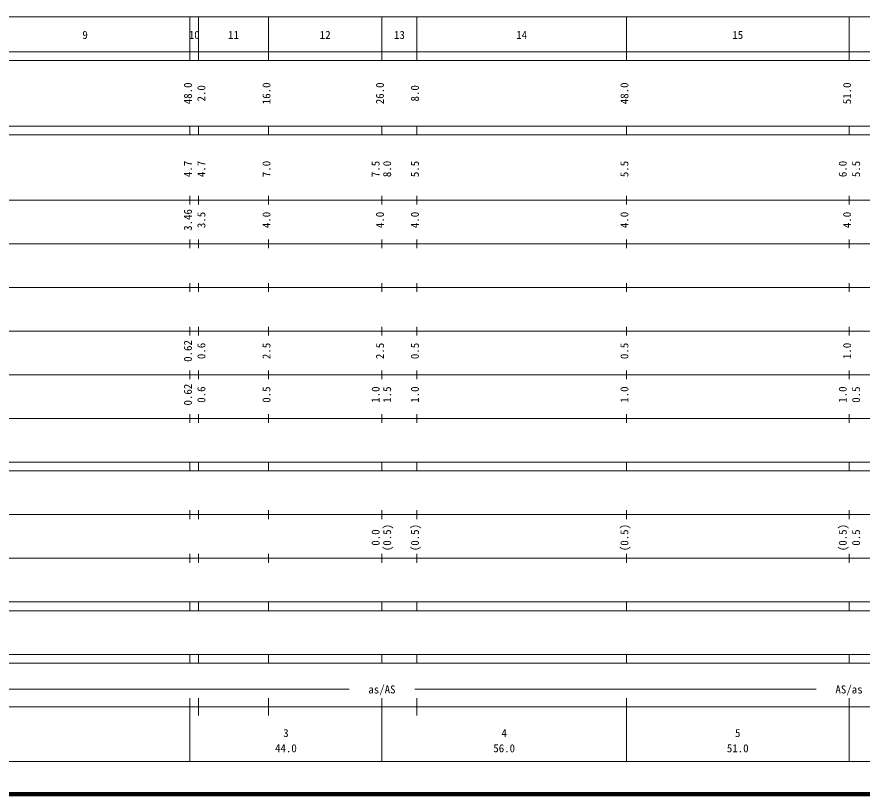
# Model space of a CAD drawing. Units: millimetres on the paper, enlarged 1000 times. Extents: x 2108 to 642108, y -210131 to 149869.
# Drawn here: x 190478 to 384094, y -210131 to -32131 of the extents above; entities that cross this region are included whole.
import ezdxf
from ezdxf.enums import TextEntityAlignment as Align

# ---------------------------------------------------------------- set-up
doc = ezdxf.new("R2010")
doc.units = ezdxf.units.MM
doc.header["$LTSCALE"] = 1000
doc.layers.add('M-SUV', color=7, linetype='Continuous', lineweight=13)
doc.layers.add('M-TTL', color=2, linetype='Continuous', lineweight=140)
doc.styles.add('ＭＳ ゴシック', font='')
doc.styles.get('ＭＳ ゴシック').set_extended_font_data('MS Gothic')

msp = doc.modelspace()

# ---------------------------------------------------------------- linework, layer by layer
at = {"layer": 'M-SUV'}
for p, q in [((30108, -32131), (541108, -32131)), ((230108, -42131), (230108, -32131)), ((232108, -42131), (232108, -32131)), ((248108, -42131), (248108, -32131)), ((274108, -42131), (274108, -32131)), ((282108, -42131), (282108, -32131)), ((330108, -42131), (330108, -32131)), ((381108, -42131), (381108, -32131)), ((2108, -40131), (541108, -40131)), ((2108, -42131), (541108, -42131)), ((2108, -57131), (541108, -57131)), ((230108, -59131), (230108, -57131)), ((232108, -59131), (232108, -57131)), ((248108, -59131), (248108, -57131)), ((274108, -59131), (274108, -57131)), ((282108, -59131), (282108, -57131)), ((330108, -59131), (330108, -57131)), ((381108, -59131), (381108, -57131)), ((2108, -59131), (541108, -59131)), ((230108, -75131), (230108, -73131)), ((232108, -75131), (232108, -73131)), ((248108, -75131), (248108, -73131)), ((274108, -75131), (274108, -73131)), ((282108, -75131), (282108, -73131)), ((330108, -75131), (330108, -73131)), ((381108, -75131), (381108, -73131)), ((2108, -74131), (541108, -74131)), ((230108, -85131), (230108, -83131)), ((232108, -85131), (232108, -83131)), ((248108, -85131), (248108, -83131)), ((274108, -85131), (274108, -83131)), ((282108, -85131), (282108, -83131)), ((330108, -85131), (330108, -83131)), ((381108, -85131), (381108, -83131)), ((8108, -84131), (541108, -84131)), ((14108, -94131), (541108, -94131)), ((230108, -95131), (230108, -93131)), ((232108, -95131), (232108, -93131)), ((248108, -95131), (248108, -93131)), ((274108, -95131), (274108, -93131)), ((282108, -95131), (282108, -93131)), ((330108, -95131), (330108, -93131)), ((381108, -95131), (381108, -93131)), ((8108, -104131), (541108, -104131)), ((230108, -105131), (230108, -103131)), ((232108, -105131), (232108, -103131)), ((248108, -105131), (248108, -103131)), ((274108, -105131), (274108, -103131)), ((282108, -105131), (282108, -103131)), ((330108, -105131), (330108, -103131)), ((381108, -105131), (381108, -103131)), ((14108, -114131), (541108, -114131)), ((230108, -115131), (230108, -113131)), ((232108, -115131), (232108, -113131)), ((248108, -115131), (248108, -113131)), ((274108, -115131), (274108, -113131)), ((282108, -115131), (282108, -113131)), ((330108, -115131), (330108, -113131)), ((381108, -115131), (381108, -113131)), ((230108, -125131), (230108, -123131)), ((232108, -125131), (232108, -123131)), ((248108, -125131), (248108, -123131)), ((274108, -125131), (274108, -123131)), ((282108, -125131), (282108, -123131)), ((330108, -125131), (330108, -123131)), ((381108, -125131), (381108, -123131)), ((8108, -124131), (541108, -124131)), ((2108, -134131), (541108, -134131)), ((230108, -136131), (230108, -134131)), ((232108, -136131), (232108, -134131)), ((248108, -136131), (248108, -134131)), ((274108, -136131), (274108, -134131)), ((282108, -136131), (282108, -134131)), ((330108, -136131), (330108, -134131)), ((381108, -136131), (381108, -134131)), ((2108, -136131), (541108, -136131)), ((230108, -147131), (230108, -145131)), ((232108, -147131), (232108, -145131)), ((248108, -147131), (248108, -145131)), ((274108, -147131), (274108, -145131)), ((282108, -147131), (282108, -145131)), ((330108, -147131), (330108, -145131)), ((381108, -147131), (381108, -145131)), ((11108, -146131), (541108, -146131)), ((2108, -156131), (541108, -156131)), ((230108, -157131), (230108, -155131)), ((232108, -157131), (232108, -155131)), ((248108, -157131), (248108, -155131)), ((274108, -157131), (274108, -155131)), ((282108, -157131), (282108, -155131)), ((330108, -157131), (330108, -155131)), ((381108, -157131), (381108, -155131)), ((2108, -166131), (541108, -166131)), ((230108, -168131), (230108, -166131)), ((232108, -168131), (232108, -166131)), ((248108, -168131), (248108, -166131)), ((274108, -168131), (274108, -166131)), ((282108, -168131), (282108, -166131)), ((330108, -168131), (330108, -166131)), ((381108, -168131), (381108, -166131)), ((2108, -168131), (541108, -168131)), ((2108, -178131), (541108, -178131)), ((230108, -180131), (230108, -178131)), ((232108, -180131), (232108, -178131)), ((248108, -180131), (248108, -178131)), ((274108, -180131), (274108, -178131)), ((282108, -180131), (282108, -178131)), ((330108, -180131), (330108, -178131)), ((381108, -180131), (381108, -178131)), ((2108, -180131), (541108, -180131)), ((33108, -186131), (266608, -186131)), ((281608, -186131), (373608, -186131)), ((230108, -202631), (230108, -188131)), ((232108, -192131), (232108, -188131)), ((248108, -192131), (248108, -188131)), ((274108, -202631), (274108, -188131)), ((282108, -192131), (282108, -188131)), ((330108, -202631), (330108, -188131)), ((381108, -202631), (381108, -188131)), ((2108, -190131), (541108, -190131)), ((30108, -202631), (541108, -202631))]:
    msp.add_line(p, q, dxfattribs=at)
at = {"layer": 'M-TTL'}
msp.add_line((2108, -210131), (642108, -210131), dxfattribs=at)

# ---------------------------------------------------------------- texts
at = {"layer": 'M-SUV', "style": 'ＭＳ ゴシック'}
for s, p in [('9', (205483, -37726)), ('10', (229858, -37726)), ('11', (238858, -37726)), ('12', (259858, -37726)), ('13', (276858, -37726)), ('14', (304858, -37726)), ('15', (354358, -37726)), ('as/AS', (270983, -187631)), ('AS/as', (377983, -187631)), ('3', (251483, -197608)), ('4', (301483, -197608)), ('5', (354983, -197608)), ('44.0', (249608, -201098)), ('56.0', (299608, -201098)), ('51.0', (353108, -201098))]:
    msp.add_text(s, height=1833, dxfattribs=at).set_placement(p, align=Align.BOTTOM_LEFT)
for s, p in [('48.0', (231108, -52131)), ('2.0', (234191, -51506)), ('16.0', (249108, -52131)), ('26.0', (275108, -52131)), ('8.0', (283108, -51506)), ('48.0', (331108, -52131)), ('51.0', (382108, -52131)), ('4.7', (231108, -68832)), ('4.7', (234191, -68832)), ('7.0', (249108, -68832)), ('7.5', (274108, -68832)), ('8.0', (276752, -68832)), ('5.5', (283108, -68832)), ('5.5', (331108, -68832)), ('6.0', (381108, -68832)), ('5.5', (384177, -68832)), ('3.46', (231108, -81131)), ('3.5', (234191, -80506)), ('4.0', (249108, -80506)), ('4.0', (275108, -80506)), ('4.0', (283108, -80506)), ('4.0', (331108, -80506)), ('4.0', (382108, -80506)), ('0.62', (231108, -111131)), ('0.6', (234191, -110506)), ('2.5', (249108, -110506)), ('2.5', (275108, -110506)), ('0.5', (283108, -110506)), ('0.5', (331108, -110506)), ('1.0', (382108, -110506)), ('0.62', (231108, -121131)), ('0.6', (234191, -120506)), ('0.5', (249108, -120506)), ('1.0', (274108, -120506)), ('1.5', (276752, -120506)), ('1.0', (283108, -120506)), ('1.0', (331108, -120506)), ('1.0', (381108, -120506)), ('0.5', (384177, -120506)), ('(0.5)', (276752, -154492)), ('(0.5)', (283108, -154492)), ('(0.5)', (331108, -154492)), ('(0.5)', (381108, -154492)), ('0.0', (274108, -153242)), ('0.5', (384177, -153242))]:
    msp.add_text(s, height=1833, rotation=90, dxfattribs=at).set_placement(p, align=Align.BOTTOM_LEFT)

doc.saveas('drawing.dxf')
